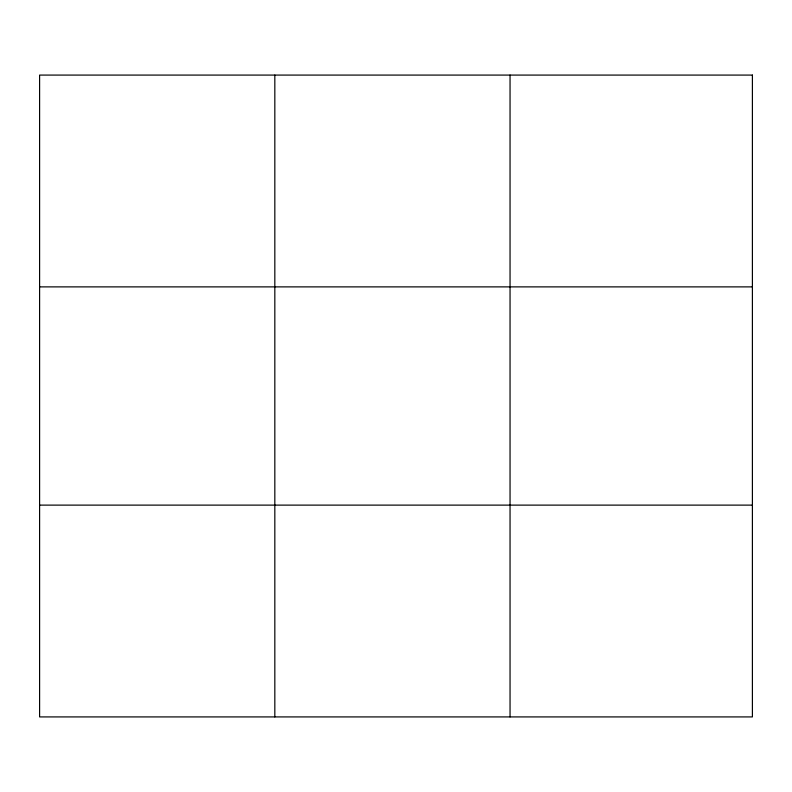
<?xml version="1.0" encoding="UTF-8"?>
<svg xmlns="http://www.w3.org/2000/svg" width="792" height="792" viewBox="0 0 792 792"><rect width="100%" height="100%" fill="white"/><g stroke="black" fill="none" stroke-linecap="round" stroke-linejoin="round"><path stroke-width="1.19" d="M274.824 716.918L274.824 75.082M510.048 716.918L510.048 75.082M39.6 286.882L752.4 286.882M39.6 505.118L752.4 505.118M752.4 75.082L752.4 716.918L39.6 716.918L39.6 75.082L752.4 75.082"/></g></svg>
